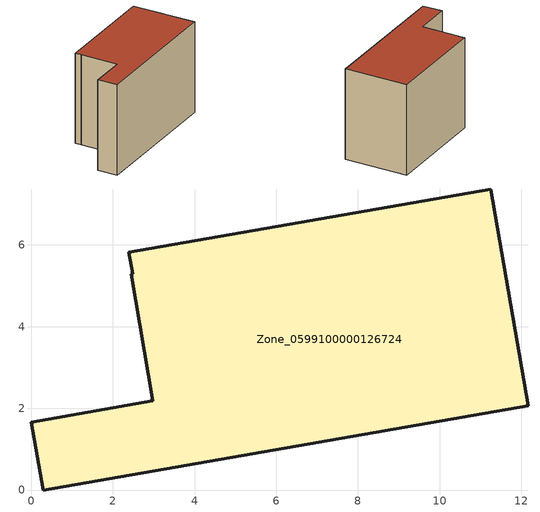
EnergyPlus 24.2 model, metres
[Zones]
Zone_0599100000126724
 floor ground (C_G): 11.25,7.37 12.17,2.06 0.29,0 0,1.66 2.98,2.19 2.44,5.28 2.49,5.29 2.39,5.83 z0
 wall outside (C_F): 0,1.66 0.29,0 12.17,2.06 11.25,7.37 2.39,5.83 2.49,5.29 2.44,5.28 2.98,2.19 0,1.66 z0:7.73
 roof outside (C_R): 2.39,5.83 2.49,5.29 2.44,5.28 2.98,2.19 0,1.66 0.29,0 12.17,2.06 11.25,7.37 z7.73
[BUILDING]
Pand.0599100000126724: North Axis=0; Terrain=City; Loads Convergence Tolerance Value=0.04; Temperature Convergence Tolerance Value=0.4; Solar Distribution=FullExterior; Maximum Number of Warmup Days=25; Minimum Number of Warmup Days=1
[Site:Location]
Rotterdam.The.Hague.AP_ZH_NLD Design_Conditions: Latitude=51.96; Longitude=4.45; Time Zone=1; Elevation=-4.5
[SITE:GROUNDTEMPERATURE:BUILDINGSURFACE]
18, 18, 18, 18, 18, 18, 18, 18, 18, 18, 18, 18
[MATERIAL] Thermal Absorptance=0.9; Solar Absorptance=0.7; Visible Absorptance=0.7
Name | Roughness | Thickness | Conductivity | Density | Specific Heat
G.TI.1975-1991 | MediumSmooth | 0.15 | 0.288461 | 540 | 1210
F.TI.1975-1991 | Rough | 0.3 | 0.230769 | 1920 | 840
R.TI.1975-1991 | MediumRough | 0.2 | 0.153846 | 1500 | 1000
[CONSTRUCTION]
C_G: G.TI.1975-1991
C_F: F.TI.1975-1991
C_R: R.TI.1975-1991
[ZONE]
Zone_0599100000126724: Type=1; Multiplier=1; Ceiling Height=Autocalculate; Volume=Autocalculate; Floor Area=autocalculate; Part of Total Floor Area=Yes
[ZONEINFILTRATION:DESIGNFLOWRATE]
Infil_Zone_0599100000126724: Zone or ZoneList or Space or SpaceList=Zone_0599100000126724; Schedule=AlwaysOn; Design Flow Rate Calculation Method=Flow/Area; Flow Rate per Floor Area=0.003; Constant Term Coefficient=1; Temperature Term Coefficient=0; Velocity Term Coefficient=0; Velocity Squared Term Coefficient=0
[HVACTEMPLATE:ZONE:IDEALLOADSAIRSYSTEM]
Zone_0599100000126724: Maximum Heating Supply Air Temperature=50; Minimum Cooling Supply Air Temperature=13; Maximum Heating Supply Air Humidity Ratio=0.0156; Minimum Cooling Supply Air Humidity Ratio=0.0077; Heating Limit=NoLimit; Cooling Limit=NoLimit; Dehumidification Control Type=ConstantSensibleHeatRatio; Cooling Sensible Heat Ratio=0.7; Dehumidification Setpoint=60; Humidification Control Type=None; Humidification Setpoint=30; Outdoor Air Method=None; Outdoor Air Flow Rate per Person=0.00944; Outdoor Air Flow Rate per Zone Floor Area=0; Outdoor Air Flow Rate per Zone=0; Demand Controlled Ventilation Type=None; Outdoor Air Economizer Type=NoEconomizer; Heat Recovery Type=None; Sensible Heat Recovery Effectiveness=0.7; Latent Heat Recovery Effectiveness=0.65
[ZONECONTROL:THERMOSTAT]
ThermostatControl_Zone_0599100000126724: Zone or ZoneList=Zone_0599100000126724; Control Type Schedule=DualSetpointControlType; Control 1=Thermostat_Zone_0599100000126724; Temperature Difference Between Cutout And Setpoint=0
[THERMOSTATSETPOINT:DUALSETPOINT]
Thermostat_Zone_0599100000126724: Heating Setpoint Temperature Schedule=HeatingSetpoint_Zone_0599100000126724; Cooling Setpoint Temperature Schedule=CoolingSetpoint_Zone_0599100000126724
[SCHEDULE:COMPACT]
HeatingSetpoint_Zone_0599100000126724: Through: 12/31, For: AllDays, Until: 24:00, 21
CoolingSetpoint_Zone_0599100000126724: Through: 12/31, For: AllDays, Until: 24:00, 24
DualSetpointControlType: Through: 12/31, For: AllDays, Until: 24:00, 4
AlwaysOn: Through: 12/31, For: AllDays, Until: 24:00, 1
